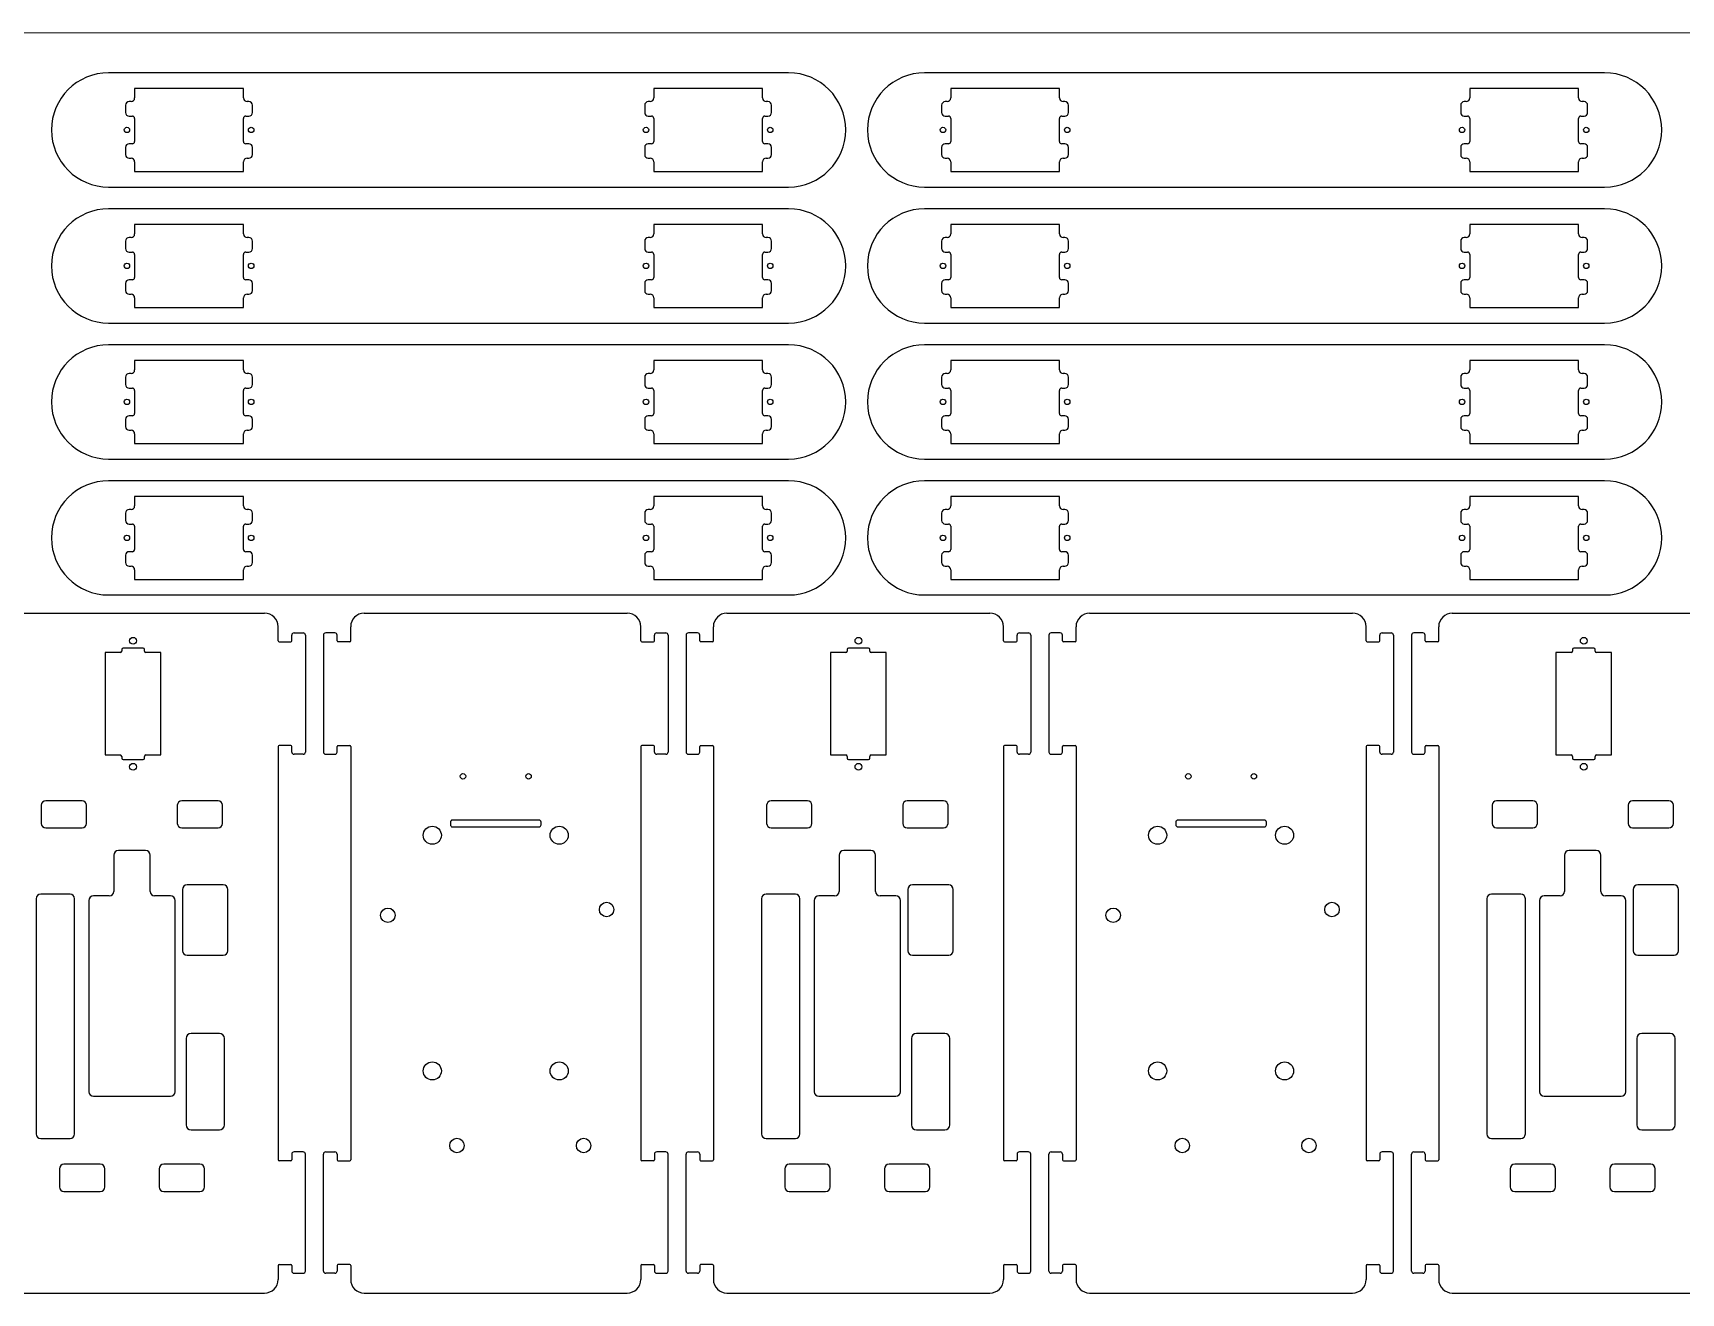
# Model space of a CAD drawing. Header units: inches. Extents: x 24 to 904, y -485 to 16.
# Drawn here: x 213.1 to 576.6, y -261.6 to 16.4 of the extents above; entities that cross this region are included whole.
import ezdxf

# ---------------------------------------------------------------- set-up
doc = ezdxf.new("R2010")
doc.units = ezdxf.units.IN
doc.header["$MEASUREMENT"] = 0
doc.layers.get('0').update_dxf_attribs({"lineweight": 18})

msp = doc.modelspace()

# ---------------------------------------------------------------- linework, layer by layer
msp.add_line((904.39, 16.45), (24.39, 16.45))
at = {"color": 7, "linetype": 'Continuous', "lineweight": 25}
for p, q in [((379.79, 7.65), (229.79, 7.65)), ((559.79, 7.65), (409.79, 7.65)), ((259.54, 4.2), (235.54, 4.2)), ((235.54, 4.2), (235.54, 2.1)), ((259.54, 2.1), (259.54, 4.2)), ((374.04, 4.2), (350.04, 4.2)), ((350.04, 4.2), (350.04, 2.1)), ((374.04, 2.1), (374.04, 4.2)), ((439.54, 4.2), (415.54, 4.2)), ((415.54, 4.2), (415.54, 2.1)), ((439.54, 2.1), (439.54, 4.2)), ((554.04, 4.2), (530.04, 4.2)), ((530.04, 4.2), (530.04, 2.1)), ((554.04, 2.1), (554.04, 4.2)), ((233.54, 0.5), (233.54, -1.1)), ((234.74, 1.3), (234.34, 1.3)), ((260.74, 1.3), (260.34, 1.3)), ((261.54, -1.1), (261.54, 0.5)), ((348.04, 0.5), (348.04, -1.1)), ((349.24, 1.3), (348.84, 1.3)), ((375.24, 1.3), (374.84, 1.3)), ((376.04, -1.1), (376.04, 0.5)), ((413.54, 0.5), (413.54, -1.1)), ((414.74, 1.3), (414.34, 1.3)), ((440.74, 1.3), (440.34, 1.3)), ((441.54, -1.1), (441.54, 0.5)), ((528.04, 0.5), (528.04, -1.1)), ((529.24, 1.3), (528.84, 1.3)), ((555.24, 1.3), (554.84, 1.3)), ((556.04, -1.1), (556.04, 0.5)), ((234.34, -1.9), (235.04, -1.9)), ((235.54, -2.4), (235.54, -7.5)), ((259.54, -7.5), (259.54, -2.4)), ((260.04, -1.9), (260.74, -1.9)), ((348.84, -1.9), (349.54, -1.9)), ((350.04, -2.4), (350.04, -7.5)), ((374.04, -7.5), (374.04, -2.4)), ((374.54, -1.9), (375.24, -1.9)), ((414.34, -1.9), (415.04, -1.9)), ((415.54, -2.4), (415.54, -7.5)), ((439.54, -7.5), (439.54, -2.4)), ((440.04, -1.9), (440.74, -1.9)), ((528.84, -1.9), (529.54, -1.9)), ((530.04, -2.4), (530.04, -7.5)), ((554.04, -7.5), (554.04, -2.4)), ((554.54, -1.9), (555.24, -1.9)), ((233.54, -8.8), (233.54, -10.4)), ((235.04, -8), (234.34, -8)), ((260.74, -8), (260.04, -8)), ((261.54, -10.4), (261.54, -8.8)), ((348.04, -8.8), (348.04, -10.4)), ((349.54, -8), (348.84, -8)), ((375.24, -8), (374.54, -8)), ((376.04, -10.4), (376.04, -8.8)), ((413.54, -8.8), (413.54, -10.4)), ((415.04, -8), (414.34, -8)), ((440.74, -8), (440.04, -8)), ((441.54, -10.4), (441.54, -8.8)), ((528.04, -8.8), (528.04, -10.4)), ((529.54, -8), (528.84, -8)), ((555.24, -8), (554.54, -8)), ((556.04, -10.4), (556.04, -8.8)), ((234.34, -11.2), (234.74, -11.2)), ((235.54, -12), (235.54, -14.1)), ((235.54, -14.1), (259.54, -14.1)), ((259.54, -14.1), (259.54, -12)), ((260.34, -11.2), (260.74, -11.2)), ((348.84, -11.2), (349.24, -11.2)), ((350.04, -12), (350.04, -14.1)), ((350.04, -14.1), (374.04, -14.1)), ((374.04, -14.1), (374.04, -12)), ((374.84, -11.2), (375.24, -11.2)), ((414.34, -11.2), (414.74, -11.2)), ((415.54, -12), (415.54, -14.1)), ((415.54, -14.1), (439.54, -14.1)), ((439.54, -14.1), (439.54, -12)), ((440.34, -11.2), (440.74, -11.2)), ((528.84, -11.2), (529.24, -11.2)), ((530.04, -12), (530.04, -14.1)), ((530.04, -14.1), (554.04, -14.1)), ((554.04, -14.1), (554.04, -12)), ((554.84, -11.2), (555.24, -11.2)), ((229.79, -17.55), (379.79, -17.55)), ((409.79, -17.55), (559.79, -17.55)), ((379.79, -22.35), (229.79, -22.35)), ((559.79, -22.35), (409.79, -22.35)), ((234.74, -28.7), (234.34, -28.7)), ((259.54, -25.8), (235.54, -25.8)), ((235.54, -25.8), (235.54, -27.9)), ((259.54, -27.9), (259.54, -25.8)), ((260.74, -28.7), (260.34, -28.7)), ((349.24, -28.7), (348.84, -28.7)), ((374.04, -25.8), (350.04, -25.8)), ((350.04, -25.8), (350.04, -27.9)), ((374.04, -27.9), (374.04, -25.8)), ((375.24, -28.7), (374.84, -28.7)), ((414.74, -28.7), (414.34, -28.7)), ((439.54, -25.8), (415.54, -25.8)), ((415.54, -25.8), (415.54, -27.9)), ((439.54, -27.9), (439.54, -25.8)), ((440.74, -28.7), (440.34, -28.7)), ((529.24, -28.7), (528.84, -28.7)), ((554.04, -25.8), (530.04, -25.8)), ((530.04, -25.8), (530.04, -27.9)), ((554.04, -27.9), (554.04, -25.8)), ((555.24, -28.7), (554.84, -28.7)), ((233.54, -29.5), (233.54, -31.1)), ((234.34, -31.9), (235.04, -31.9)), ((235.54, -32.4), (235.54, -37.5)), ((259.54, -37.5), (259.54, -32.4)), ((260.04, -31.9), (260.74, -31.9)), ((261.54, -31.1), (261.54, -29.5)), ((348.04, -29.5), (348.04, -31.1)), ((348.84, -31.9), (349.54, -31.9)), ((350.04, -32.4), (350.04, -37.5)), ((374.04, -37.5), (374.04, -32.4)), ((374.54, -31.9), (375.24, -31.9)), ((376.04, -31.1), (376.04, -29.5)), ((413.54, -29.5), (413.54, -31.1)), ((414.34, -31.9), (415.04, -31.9)), ((415.54, -32.4), (415.54, -37.5)), ((439.54, -37.5), (439.54, -32.4)), ((440.04, -31.9), (440.74, -31.9)), ((441.54, -31.1), (441.54, -29.5)), ((528.04, -29.5), (528.04, -31.1)), ((528.84, -31.9), (529.54, -31.9)), ((530.04, -32.4), (530.04, -37.5)), ((554.04, -37.5), (554.04, -32.4)), ((554.54, -31.9), (555.24, -31.9)), ((556.04, -31.1), (556.04, -29.5)), ((233.54, -38.8), (233.54, -40.4)), ((235.04, -38), (234.34, -38)), ((260.74, -38), (260.04, -38)), ((261.54, -40.4), (261.54, -38.8)), ((348.04, -38.8), (348.04, -40.4)), ((349.54, -38), (348.84, -38)), ((375.24, -38), (374.54, -38)), ((376.04, -40.4), (376.04, -38.8)), ((413.54, -38.8), (413.54, -40.4)), ((415.04, -38), (414.34, -38)), ((440.74, -38), (440.04, -38)), ((441.54, -40.4), (441.54, -38.8)), ((528.04, -38.8), (528.04, -40.4)), ((529.54, -38), (528.84, -38)), ((555.24, -38), (554.54, -38)), ((556.04, -40.4), (556.04, -38.8)), ((234.34, -41.2), (234.74, -41.2)), ((235.54, -42), (235.54, -44.1)), ((259.54, -44.1), (259.54, -42)), ((260.34, -41.2), (260.74, -41.2)), ((348.84, -41.2), (349.24, -41.2)), ((350.04, -42), (350.04, -44.1)), ((374.04, -44.1), (374.04, -42)), ((374.84, -41.2), (375.24, -41.2)), ((414.34, -41.2), (414.74, -41.2)), ((415.54, -42), (415.54, -44.1)), ((439.54, -44.1), (439.54, -42)), ((440.34, -41.2), (440.74, -41.2)), ((528.84, -41.2), (529.24, -41.2)), ((530.04, -42), (530.04, -44.1)), ((554.04, -44.1), (554.04, -42)), ((554.84, -41.2), (555.24, -41.2)), ((235.54, -44.1), (259.54, -44.1)), ((350.04, -44.1), (374.04, -44.1)), ((415.54, -44.1), (439.54, -44.1)), ((530.04, -44.1), (554.04, -44.1)), ((229.79, -47.55), (379.79, -47.55)), ((409.79, -47.55), (559.79, -47.55)), ((379.79, -52.35), (229.79, -52.35)), ((559.79, -52.35), (409.79, -52.35)), ((259.54, -55.8), (235.54, -55.8)), ((235.54, -55.8), (235.54, -57.9)), ((259.54, -57.9), (259.54, -55.8)), ((374.04, -55.8), (350.04, -55.8)), ((350.04, -55.8), (350.04, -57.9)), ((374.04, -57.9), (374.04, -55.8)), ((439.54, -55.8), (415.54, -55.8)), ((415.54, -55.8), (415.54, -57.9)), ((439.54, -57.9), (439.54, -55.8)), ((554.04, -55.8), (530.04, -55.8)), ((530.04, -55.8), (530.04, -57.9)), ((554.04, -57.9), (554.04, -55.8)), ((233.54, -59.5), (233.54, -61.1)), ((234.74, -58.7), (234.34, -58.7)), ((260.74, -58.7), (260.34, -58.7)), ((261.54, -61.1), (261.54, -59.5)), ((348.04, -59.5), (348.04, -61.1)), ((349.24, -58.7), (348.84, -58.7)), ((375.24, -58.7), (374.84, -58.7)), ((376.04, -61.1), (376.04, -59.5)), ((413.54, -59.5), (413.54, -61.1)), ((414.74, -58.7), (414.34, -58.7)), ((440.74, -58.7), (440.34, -58.7)), ((441.54, -61.1), (441.54, -59.5)), ((528.04, -59.5), (528.04, -61.1)), ((529.24, -58.7), (528.84, -58.7)), ((555.24, -58.7), (554.84, -58.7)), ((556.04, -61.1), (556.04, -59.5)), ((234.34, -61.9), (235.04, -61.9)), ((235.54, -62.4), (235.54, -67.5)), ((259.54, -67.5), (259.54, -62.4)), ((260.04, -61.9), (260.74, -61.9)), ((348.84, -61.9), (349.54, -61.9)), ((350.04, -62.4), (350.04, -67.5)), ((374.04, -67.5), (374.04, -62.4)), ((374.54, -61.9), (375.24, -61.9)), ((414.34, -61.9), (415.04, -61.9)), ((415.54, -62.4), (415.54, -67.5)), ((439.54, -67.5), (439.54, -62.4)), ((440.04, -61.9), (440.74, -61.9)), ((528.84, -61.9), (529.54, -61.9)), ((530.04, -62.4), (530.04, -67.5)), ((554.04, -67.5), (554.04, -62.4)), ((554.54, -61.9), (555.24, -61.9)), ((233.54, -68.8), (233.54, -70.4)), ((235.04, -68), (234.34, -68)), ((260.74, -68), (260.04, -68)), ((261.54, -70.4), (261.54, -68.8)), ((348.04, -68.8), (348.04, -70.4)), ((349.54, -68), (348.84, -68)), ((375.24, -68), (374.54, -68)), ((376.04, -70.4), (376.04, -68.8)), ((413.54, -68.8), (413.54, -70.4)), ((415.04, -68), (414.34, -68)), ((440.74, -68), (440.04, -68)), ((441.54, -70.4), (441.54, -68.8)), ((528.04, -68.8), (528.04, -70.4)), ((529.54, -68), (528.84, -68)), ((555.24, -68), (554.54, -68)), ((556.04, -70.4), (556.04, -68.8)), ((234.34, -71.2), (234.74, -71.2)), ((235.54, -72), (235.54, -74.1)), ((259.54, -74.1), (259.54, -72)), ((260.34, -71.2), (260.74, -71.2)), ((348.84, -71.2), (349.24, -71.2)), ((350.04, -72), (350.04, -74.1)), ((374.04, -74.1), (374.04, -72)), ((374.84, -71.2), (375.24, -71.2)), ((414.34, -71.2), (414.74, -71.2)), ((415.54, -72), (415.54, -74.1)), ((439.54, -74.1), (439.54, -72)), ((440.34, -71.2), (440.74, -71.2)), ((528.84, -71.2), (529.24, -71.2)), ((530.04, -72), (530.04, -74.1)), ((554.04, -74.1), (554.04, -72)), ((554.84, -71.2), (555.24, -71.2)), ((235.54, -74.1), (259.54, -74.1)), ((350.04, -74.1), (374.04, -74.1)), ((415.54, -74.1), (439.54, -74.1)), ((530.04, -74.1), (554.04, -74.1)), ((229.79, -77.55), (379.79, -77.55)), ((409.79, -77.55), (559.79, -77.55)), ((379.79, -82.35), (229.79, -82.35)), ((559.79, -82.35), (409.79, -82.35)), ((259.54, -85.8), (235.54, -85.8)), ((235.54, -85.8), (235.54, -87.9)), ((259.54, -87.9), (259.54, -85.8)), ((374.04, -85.8), (350.04, -85.8)), ((350.04, -85.8), (350.04, -87.9)), ((374.04, -87.9), (374.04, -85.8)), ((439.54, -85.8), (415.54, -85.8)), ((415.54, -85.8), (415.54, -87.9)), ((439.54, -87.9), (439.54, -85.8)), ((554.04, -85.8), (530.04, -85.8)), ((530.04, -85.8), (530.04, -87.9)), ((554.04, -87.9), (554.04, -85.8)), ((233.54, -89.5), (233.54, -91.1)), ((234.74, -88.7), (234.34, -88.7)), ((260.74, -88.7), (260.34, -88.7)), ((261.54, -91.1), (261.54, -89.5)), ((348.04, -89.5), (348.04, -91.1)), ((349.24, -88.7), (348.84, -88.7)), ((375.24, -88.7), (374.84, -88.7)), ((376.04, -91.1), (376.04, -89.5)), ((413.54, -89.5), (413.54, -91.1)), ((414.74, -88.7), (414.34, -88.7)), ((440.74, -88.7), (440.34, -88.7)), ((441.54, -91.1), (441.54, -89.5)), ((528.04, -89.5), (528.04, -91.1)), ((529.24, -88.7), (528.84, -88.7)), ((555.24, -88.7), (554.84, -88.7)), ((556.04, -91.1), (556.04, -89.5)), ((234.34, -91.9), (235.04, -91.9)), ((235.54, -92.4), (235.54, -97.5)), ((259.54, -97.5), (259.54, -92.4)), ((260.04, -91.9), (260.74, -91.9)), ((348.84, -91.9), (349.54, -91.9)), ((350.04, -92.4), (350.04, -97.5)), ((374.04, -97.5), (374.04, -92.4)), ((374.54, -91.9), (375.24, -91.9)), ((414.34, -91.9), (415.04, -91.9)), ((415.54, -92.4), (415.54, -97.5)), ((439.54, -97.5), (439.54, -92.4)), ((440.04, -91.9), (440.74, -91.9)), ((528.84, -91.9), (529.54, -91.9)), ((530.04, -92.4), (530.04, -97.5)), ((554.04, -97.5), (554.04, -92.4)), ((554.54, -91.9), (555.24, -91.9)), ((235.04, -98), (234.34, -98)), ((260.74, -98), (260.04, -98)), ((349.54, -98), (348.84, -98)), ((375.24, -98), (374.54, -98)), ((415.04, -98), (414.34, -98)), ((440.74, -98), (440.04, -98)), ((529.54, -98), (528.84, -98)), ((555.24, -98), (554.54, -98)), ((233.54, -98.8), (233.54, -100.4)), ((234.34, -101.2), (234.74, -101.2)), ((260.34, -101.2), (260.74, -101.2)), ((261.54, -100.4), (261.54, -98.8)), ((348.04, -98.8), (348.04, -100.4)), ((348.84, -101.2), (349.24, -101.2)), ((374.84, -101.2), (375.24, -101.2)), ((376.04, -100.4), (376.04, -98.8)), ((413.54, -98.8), (413.54, -100.4)), ((414.34, -101.2), (414.74, -101.2)), ((440.34, -101.2), (440.74, -101.2)), ((441.54, -100.4), (441.54, -98.8)), ((528.04, -98.8), (528.04, -100.4)), ((528.84, -101.2), (529.24, -101.2)), ((554.84, -101.2), (555.24, -101.2)), ((556.04, -100.4), (556.04, -98.8)), ((235.54, -102), (235.54, -104.1)), ((235.54, -104.1), (259.54, -104.1)), ((259.54, -104.1), (259.54, -102)), ((350.04, -102), (350.04, -104.1)), ((350.04, -104.1), (374.04, -104.1)), ((374.04, -104.1), (374.04, -102)), ((415.54, -102), (415.54, -104.1)), ((415.54, -104.1), (439.54, -104.1)), ((439.54, -104.1), (439.54, -102)), ((530.04, -102), (530.04, -104.1)), ((530.04, -104.1), (554.04, -104.1)), ((554.04, -104.1), (554.04, -102)), ((229.79, -107.55), (379.79, -107.55)), ((409.79, -107.55), (559.79, -107.55)), ((206.19, -111.55), (264.19, -111.55)), ((286.19, -111.55), (344.19, -111.55)), ((366.19, -111.55), (424.19, -111.55)), ((446.19, -111.55), (504.19, -111.55)), ((526.19, -111.55), (584.19, -111.55)), ((267.19, -117.65), (267.19, -114.55)), ((270.69, -115.9), (272.69, -115.9)), ((279.69, -115.9), (277.69, -115.9)), ((283.19, -117.65), (283.19, -114.55)), ((347.19, -117.65), (347.19, -114.55)), ((350.69, -115.9), (352.69, -115.9)), ((359.69, -115.9), (357.69, -115.9)), ((363.19, -117.65), (363.19, -114.55)), ((427.19, -117.65), (427.19, -114.55)), ((430.69, -115.9), (432.69, -115.9)), ((439.69, -115.9), (437.69, -115.9)), ((443.19, -117.65), (443.19, -114.55)), ((507.19, -117.65), (507.19, -114.55)), ((510.69, -115.9), (512.69, -115.9)), ((519.69, -115.9), (517.69, -115.9)), ((523.19, -117.65), (523.19, -114.55)), ((232.69, -119.55), (232.69, -119.95)), ((237.39, -119.25), (232.99, -119.25)), ((237.69, -119.95), (237.69, -119.55)), ((267.39, -117.85), (269.99, -117.85)), ((270.19, -117.65), (270.19, -116.4)), ((273.19, -116.4), (273.19, -142.2)), ((277.19, -116.4), (277.19, -142.2)), ((280.19, -117.65), (280.19, -116.4)), ((282.99, -117.85), (280.39, -117.85)), ((347.39, -117.85), (349.99, -117.85)), ((350.19, -117.65), (350.19, -116.4)), ((353.19, -116.4), (353.19, -142.2)), ((357.19, -116.4), (357.19, -142.2)), ((360.19, -117.65), (360.19, -116.4)), ((362.99, -117.85), (360.39, -117.85)), ((392.69, -119.55), (392.69, -119.95)), ((397.39, -119.25), (392.99, -119.25)), ((397.69, -119.95), (397.69, -119.55)), ((427.39, -117.85), (429.99, -117.85)), ((430.19, -117.65), (430.19, -116.4)), ((433.19, -116.4), (433.19, -142.2)), ((437.19, -116.4), (437.19, -142.2)), ((440.19, -117.65), (440.19, -116.4)), ((442.99, -117.85), (440.39, -117.85)), ((507.39, -117.85), (509.99, -117.85)), ((510.19, -117.65), (510.19, -116.4)), ((513.19, -116.4), (513.19, -142.2)), ((517.19, -116.4), (517.19, -142.2)), ((520.19, -117.65), (520.19, -116.4)), ((522.99, -117.85), (520.39, -117.85)), ((552.69, -119.55), (552.69, -119.95)), ((557.39, -119.25), (552.99, -119.25)), ((557.69, -119.95), (557.69, -119.55)), ((229.04, -120.25), (229.04, -142.85)), ((232.39, -120.25), (229.04, -120.25)), ((241.34, -120.25), (237.99, -120.25)), ((241.34, -142.85), (241.34, -120.25)), ((389.04, -120.25), (389.04, -142.85)), ((392.39, -120.25), (389.04, -120.25)), ((401.34, -120.25), (397.99, -120.25)), ((401.34, -142.85), (401.34, -120.25)), ((549.04, -120.25), (549.04, -142.85)), ((552.39, -120.25), (549.04, -120.25)), ((561.34, -120.25), (557.99, -120.25)), ((561.34, -142.85), (561.34, -120.25)), ((267.19, -140.95), (267.19, -232.15)), ((269.99, -140.75), (267.39, -140.75)), ((270.19, -142.2), (270.19, -140.95)), ((280.19, -142.2), (280.19, -140.95)), ((280.39, -140.75), (282.99, -140.75)), ((283.19, -140.95), (283.19, -232.15)), ((347.19, -140.95), (347.19, -232.15)), ((349.99, -140.75), (347.39, -140.75)), ((350.19, -142.2), (350.19, -140.95)), ((360.19, -142.2), (360.19, -140.95)), ((360.39, -140.75), (362.99, -140.75)), ((363.19, -140.95), (363.19, -232.15)), ((427.19, -140.95), (427.19, -232.15)), ((429.99, -140.75), (427.39, -140.75)), ((430.19, -142.2), (430.19, -140.95)), ((440.19, -142.2), (440.19, -140.95)), ((440.39, -140.75), (442.99, -140.75)), ((443.19, -140.95), (443.19, -232.15)), ((507.19, -140.95), (507.19, -232.15)), ((509.99, -140.75), (507.39, -140.75)), ((510.19, -142.2), (510.19, -140.95)), ((520.19, -142.2), (520.19, -140.95)), ((520.39, -140.75), (522.99, -140.75)), ((523.19, -140.95), (523.19, -232.15)), ((229.04, -142.85), (232.39, -142.85)), ((232.69, -143.15), (232.69, -143.55)), ((232.99, -143.85), (237.39, -143.85)), ((237.69, -143.55), (237.69, -143.15)), ((237.99, -142.85), (241.34, -142.85)), ((272.69, -142.7), (270.69, -142.7)), ((277.69, -142.7), (279.69, -142.7)), ((352.69, -142.7), (350.69, -142.7)), ((357.69, -142.7), (359.69, -142.7)), ((389.04, -142.85), (392.39, -142.85)), ((392.69, -143.15), (392.69, -143.55)), ((392.99, -143.85), (397.39, -143.85)), ((397.69, -143.55), (397.69, -143.15)), ((397.99, -142.85), (401.34, -142.85)), ((432.69, -142.7), (430.69, -142.7)), ((437.69, -142.7), (439.69, -142.7)), ((512.69, -142.7), (510.69, -142.7)), ((517.69, -142.7), (519.69, -142.7)), ((549.04, -142.85), (552.39, -142.85)), ((552.69, -143.15), (552.69, -143.55)), ((552.99, -143.85), (557.39, -143.85)), ((557.69, -143.55), (557.69, -143.15)), ((557.99, -142.85), (561.34, -142.85)), ((214.95, -153.95), (214.95, -157.95)), ((223.95, -152.95), (215.95, -152.95)), ((224.95, -157.95), (224.95, -153.95)), ((244.95, -153.95), (244.95, -157.95)), ((253.95, -152.95), (245.95, -152.95)), ((254.95, -157.95), (254.95, -153.95)), ((374.95, -153.95), (374.95, -157.95)), ((383.95, -152.95), (375.95, -152.95)), ((384.95, -157.95), (384.95, -153.95)), ((404.95, -153.95), (404.95, -157.95)), ((413.95, -152.95), (405.95, -152.95)), ((414.95, -157.95), (414.95, -153.95)), ((534.95, -153.95), (534.95, -157.95)), ((543.95, -152.95), (535.95, -152.95)), ((544.95, -157.95), (544.95, -153.95)), ((564.95, -153.95), (564.95, -157.95)), ((573.95, -152.95), (565.95, -152.95)), ((574.95, -157.95), (574.95, -153.95)), ((215.95, -158.95), (223.95, -158.95)), ((245.95, -158.95), (253.95, -158.95)), ((305.19, -157.66), (305.19, -158.26)), ((324.74, -157.21), (305.64, -157.21)), ((305.64, -158.71), (324.74, -158.71)), ((325.19, -158.26), (325.19, -157.66)), ((375.95, -158.95), (383.95, -158.95)), ((405.95, -158.95), (413.95, -158.95)), ((465.19, -157.66), (465.19, -158.26)), ((484.74, -157.21), (465.64, -157.21)), ((465.64, -158.71), (484.74, -158.71)), ((485.19, -158.26), (485.19, -157.66)), ((535.95, -158.95), (543.95, -158.95)), ((565.95, -158.95), (573.95, -158.95)), ((230.95, -164.95), (230.95, -172.95)), ((237.95, -163.95), (231.95, -163.95)), ((238.95, -172.95), (238.95, -164.95)), ((390.95, -164.95), (390.95, -172.95)), ((397.95, -163.95), (391.95, -163.95)), ((398.95, -172.95), (398.95, -164.95)), ((550.95, -164.95), (550.95, -172.95)), ((557.95, -163.95), (551.95, -163.95)), ((558.95, -172.95), (558.95, -164.95)), ((221.3, -173.56), (214.83, -173.56)), ((229.95, -173.95), (226.45, -173.95)), ((243.45, -173.95), (239.95, -173.95)), ((246.1, -172.52), (246.1, -186.02)), ((255.1, -171.52), (247.1, -171.52)), ((256.1, -186.02), (256.1, -172.52)), ((381.3, -173.56), (374.83, -173.56)), ((389.95, -173.95), (386.45, -173.95)), ((403.45, -173.95), (399.95, -173.95)), ((406.1, -172.52), (406.1, -186.02)), ((415.1, -171.52), (407.1, -171.52)), ((416.1, -186.02), (416.1, -172.52)), ((541.3, -173.56), (534.83, -173.56)), ((549.95, -173.95), (546.45, -173.95)), ((563.45, -173.95), (559.95, -173.95)), ((566.1, -172.52), (566.1, -186.02)), ((575.1, -171.52), (567.1, -171.52)), ((576.1, -186.02), (576.1, -172.52)), ((213.83, -174.56), (213.83, -226.45)), ((222.3, -226.45), (222.3, -174.56)), ((225.45, -174.95), (225.45, -217.15)), ((244.45, -217.15), (244.45, -174.95)), ((373.83, -174.56), (373.83, -226.45)), ((382.3, -226.45), (382.3, -174.56)), ((385.45, -174.95), (385.45, -217.15)), ((404.45, -217.15), (404.45, -174.95)), ((533.83, -174.56), (533.83, -226.45)), ((542.3, -226.45), (542.3, -174.56)), ((545.45, -174.95), (545.45, -217.15)), ((564.45, -217.15), (564.45, -174.95)), ((247.1, -187.02), (255.1, -187.02)), ((407.1, -187.02), (415.1, -187.02)), ((567.1, -187.02), (575.1, -187.02)), ((246.87, -205.39), (246.87, -224.46)), ((254.22, -204.26), (247.99, -204.26)), ((255.34, -224.46), (255.34, -205.39)), ((406.87, -205.39), (406.87, -224.46)), ((414.22, -204.26), (407.99, -204.26)), ((415.34, -224.46), (415.34, -205.39)), ((566.87, -205.39), (566.87, -224.46)), ((574.22, -204.26), (567.99, -204.26)), ((575.34, -224.46), (575.34, -205.39)), ((226.45, -218.15), (243.45, -218.15)), ((386.45, -218.15), (403.45, -218.15)), ((546.45, -218.15), (563.45, -218.15)), ((214.83, -227.45), (221.3, -227.45)), ((247.99, -225.58), (254.22, -225.58)), ((374.83, -227.45), (381.3, -227.45)), ((407.99, -225.58), (414.22, -225.58)), ((534.83, -227.45), (541.3, -227.45)), ((567.99, -225.58), (574.22, -225.58)), ((269.99, -232.35), (267.39, -232.35)), ((270.19, -230.9), (270.19, -232.15)), ((272.69, -230.4), (270.69, -230.4)), ((273.19, -256.7), (273.19, -230.9)), ((277.19, -256.7), (277.19, -230.9)), ((277.69, -230.4), (279.69, -230.4)), ((280.19, -230.9), (280.19, -232.15)), ((280.39, -232.35), (282.99, -232.35)), ((349.99, -232.35), (347.39, -232.35)), ((350.19, -230.9), (350.19, -232.15)), ((352.69, -230.4), (350.69, -230.4)), ((353.19, -256.7), (353.19, -230.9)), ((357.19, -256.7), (357.19, -230.9)), ((357.69, -230.4), (359.69, -230.4)), ((360.19, -230.9), (360.19, -232.15)), ((360.39, -232.35), (362.99, -232.35)), ((429.99, -232.35), (427.39, -232.35)), ((430.19, -230.9), (430.19, -232.15)), ((432.69, -230.4), (430.69, -230.4)), ((433.19, -256.7), (433.19, -230.9)), ((437.19, -256.7), (437.19, -230.9)), ((437.69, -230.4), (439.69, -230.4)), ((440.19, -230.9), (440.19, -232.15)), ((440.39, -232.35), (442.99, -232.35)), ((509.99, -232.35), (507.39, -232.35)), ((510.19, -230.9), (510.19, -232.15)), ((512.69, -230.4), (510.69, -230.4)), ((513.19, -256.7), (513.19, -230.9)), ((517.19, -256.7), (517.19, -230.9)), ((517.69, -230.4), (519.69, -230.4)), ((520.19, -230.9), (520.19, -232.15)), ((520.39, -232.35), (522.99, -232.35)), ((218.95, -234.15), (218.95, -238.15)), ((227.95, -233.15), (219.95, -233.15)), ((228.95, -238.15), (228.95, -234.15)), ((240.95, -234.15), (240.95, -238.15)), ((249.95, -233.15), (241.95, -233.15)), ((250.95, -238.15), (250.95, -234.15)), ((378.95, -234.15), (378.95, -238.15)), ((387.95, -233.15), (379.95, -233.15)), ((388.95, -238.15), (388.95, -234.15)), ((400.95, -234.15), (400.95, -238.15)), ((409.95, -233.15), (401.95, -233.15)), ((410.95, -238.15), (410.95, -234.15)), ((538.95, -234.15), (538.95, -238.15)), ((547.95, -233.15), (539.95, -233.15)), ((548.95, -238.15), (548.95, -234.15)), ((560.95, -234.15), (560.95, -238.15)), ((569.95, -233.15), (561.95, -233.15)), ((570.95, -238.15), (570.95, -234.15)), ((219.95, -239.15), (227.95, -239.15)), ((241.95, -239.15), (249.95, -239.15)), ((379.95, -239.15), (387.95, -239.15)), ((401.95, -239.15), (409.95, -239.15)), ((539.95, -239.15), (547.95, -239.15)), ((561.95, -239.15), (569.95, -239.15)), ((267.19, -255.45), (267.19, -258.55)), ((267.39, -255.25), (269.99, -255.25)), ((270.19, -255.45), (270.19, -256.7)), ((270.69, -257.2), (272.69, -257.2)), ((279.69, -257.2), (277.69, -257.2)), ((280.19, -255.45), (280.19, -256.7)), ((282.99, -255.25), (280.39, -255.25)), ((283.19, -255.45), (283.19, -258.55)), ((347.19, -255.45), (347.19, -258.55)), ((347.39, -255.25), (349.99, -255.25)), ((350.19, -255.45), (350.19, -256.7)), ((350.69, -257.2), (352.69, -257.2)), ((359.69, -257.2), (357.69, -257.2)), ((360.19, -255.45), (360.19, -256.7)), ((362.99, -255.25), (360.39, -255.25)), ((363.19, -255.45), (363.19, -258.55)), ((427.19, -255.45), (427.19, -258.55)), ((427.39, -255.25), (429.99, -255.25)), ((430.19, -255.45), (430.19, -256.7)), ((430.69, -257.2), (432.69, -257.2)), ((439.69, -257.2), (437.69, -257.2)), ((440.19, -255.45), (440.19, -256.7)), ((442.99, -255.25), (440.39, -255.25)), ((443.19, -255.45), (443.19, -258.55)), ((507.19, -255.45), (507.19, -258.55)), ((507.39, -255.25), (509.99, -255.25)), ((510.19, -255.45), (510.19, -256.7)), ((510.69, -257.2), (512.69, -257.2)), ((519.69, -257.2), (517.69, -257.2)), ((520.19, -255.45), (520.19, -256.7)), ((522.99, -255.25), (520.39, -255.25)), ((523.19, -255.45), (523.19, -258.55)), ((206.19, -261.55), (264.19, -261.55)), ((286.19, -261.55), (344.19, -261.55)), ((366.19, -261.55), (424.19, -261.55)), ((446.19, -261.55), (504.19, -261.55)), ((526.19, -261.55), (584.19, -261.55))]:
    msp.add_line(p, q, dxfattribs=at)
for centre, radius in [((233.84, -4.95), 0.6), ((261.24, -4.95), 0.6), ((348.34, -4.95), 0.6), ((375.74, -4.95), 0.6), ((413.84, -4.95), 0.6), ((441.24, -4.95), 0.6), ((528.34, -4.95), 0.6), ((555.74, -4.95), 0.6), ((233.84, -34.95), 0.6), ((261.24, -34.95), 0.6), ((348.34, -34.95), 0.6), ((375.74, -34.95), 0.6), ((413.84, -34.95), 0.6), ((441.24, -34.95), 0.6), ((528.34, -34.95), 0.6), ((555.74, -34.95), 0.6), ((233.84, -64.95), 0.6), ((261.24, -64.95), 0.6), ((348.34, -64.95), 0.6), ((375.74, -64.95), 0.6), ((413.84, -64.95), 0.6), ((441.24, -64.95), 0.6), ((528.34, -64.95), 0.6), ((555.74, -64.95), 0.6), ((233.84, -94.95), 0.6), ((261.24, -94.95), 0.6), ((348.34, -94.95), 0.6), ((375.74, -94.95), 0.6), ((413.84, -94.95), 0.6), ((441.24, -94.95), 0.6), ((528.34, -94.95), 0.6), ((555.74, -94.95), 0.6), ((235.19, -117.65), 0.75), ((395.19, -117.65), 0.75), ((555.19, -117.65), 0.75), ((235.19, -145.45), 0.75), ((395.19, -145.45), 0.75), ((555.19, -145.45), 0.75), ((307.96, -147.55), 0.6), ((322.42, -147.55), 0.6), ((467.96, -147.55), 0.6), ((482.42, -147.55), 0.6), ((301.19, -160.55), 2), ((329.19, -160.55), 2), ((461.19, -160.55), 2), ((489.19, -160.55), 2), ((291.39, -178.21), 1.6), ((339.65, -176.94), 1.6), ((451.39, -178.21), 1.6), ((499.65, -176.94), 1.6), ((301.19, -212.55), 2), ((329.19, -212.55), 2), ((461.19, -212.55), 2), ((489.19, -212.55), 2), ((306.63, -229.01), 1.6), ((334.57, -229.01), 1.6), ((466.63, -229.01), 1.6), ((494.57, -229.01), 1.6)]:
    msp.add_circle(centre, radius, dxfattribs=at)
for centre, radius, start, end in [((229.79, -4.95), 12.6, 90, 270), ((379.79, -4.95), 12.6, 270, 90), ((409.79, -4.95), 12.6, 90, 270), ((559.79, -4.95), 12.6, 270, 90), ((234.34, 0.5), 0.8, 90, 180), ((234.74, 2.1), 0.8, 270, 360), ((260.34, 2.1), 0.8, 180, 270), ((260.74, 0.5), 0.8, 0, 90), ((348.84, 0.5), 0.8, 90, 180), ((349.24, 2.1), 0.8, 270, 360), ((374.84, 2.1), 0.8, 180, 270), ((375.24, 0.5), 0.8, 0, 90), ((414.34, 0.5), 0.8, 90, 180), ((414.74, 2.1), 0.8, 270, 360), ((440.34, 2.1), 0.8, 180, 270), ((440.74, 0.5), 0.8, 0, 90), ((528.84, 0.5), 0.8, 90, 180), ((529.24, 2.1), 0.8, 270, 360), ((554.84, 2.1), 0.8, 180, 270), ((555.24, 0.5), 0.8, 0, 90), ((234.34, -1.1), 0.8, 180, 270), ((235.04, -2.4), 0.5, 0, 90), ((260.04, -2.4), 0.5, 90, 180), ((260.74, -1.1), 0.8, 270, 360), ((348.84, -1.1), 0.8, 180, 270), ((349.54, -2.4), 0.5, 0, 90), ((374.54, -2.4), 0.5, 90, 180), ((375.24, -1.1), 0.8, 270, 360), ((414.34, -1.1), 0.8, 180, 270), ((415.04, -2.4), 0.5, 0, 90), ((440.04, -2.4), 0.5, 90, 180), ((440.74, -1.1), 0.8, 270, 360), ((528.84, -1.1), 0.8, 180, 270), ((529.54, -2.4), 0.5, 0, 90), ((554.54, -2.4), 0.5, 90, 180), ((555.24, -1.1), 0.8, 270, 0), ((234.34, -8.8), 0.8, 90, 180), ((234.34, -10.4), 0.8, 180, 270), ((235.04, -7.5), 0.5, 270, 360), ((260.04, -7.5), 0.5, 180, 270), ((260.74, -8.8), 0.8, 360, 90), ((260.74, -10.4), 0.8, 270, 0), ((348.84, -8.8), 0.8, 90, 180), ((348.84, -10.4), 0.8, 180, 270), ((349.54, -7.5), 0.5, 270, 0), ((374.54, -7.5), 0.5, 180, 270), ((375.24, -8.8), 0.8, 0, 90), ((375.24, -10.4), 0.8, 270, 0), ((414.34, -8.8), 0.8, 90, 180), ((414.34, -10.4), 0.8, 180, 270), ((415.04, -7.5), 0.5, 270, 360), ((440.04, -7.5), 0.5, 180, 270), ((440.74, -8.8), 0.8, 0, 90), ((440.74, -10.4), 0.8, 270, 360), ((528.84, -8.8), 0.8, 90, 180), ((528.84, -10.4), 0.8, 180, 270), ((529.54, -7.5), 0.5, 270, 360), ((554.54, -7.5), 0.5, 180, 270), ((555.24, -8.8), 0.8, 0, 90), ((555.24, -10.4), 0.8, 270, 360), ((234.74, -12), 0.8, 0, 90), ((260.34, -12), 0.8, 90, 180), ((349.24, -12), 0.8, 0, 90), ((374.84, -12), 0.8, 90, 180), ((414.74, -12), 0.8, 0, 90), ((440.34, -12), 0.8, 90, 180), ((529.24, -12), 0.8, 0, 90), ((554.84, -12), 0.8, 90, 180), ((229.79, -34.95), 12.6, 90, 270), ((379.79, -34.95), 12.6, 270, 90), ((409.79, -34.95), 12.6, 90, 270), ((559.79, -34.95), 12.6, 270, 90), ((234.34, -29.5), 0.8, 90, 180), ((234.74, -27.9), 0.8, 270, 360), ((260.34, -27.9), 0.8, 180, 270), ((260.74, -29.5), 0.8, 0, 90), ((348.84, -29.5), 0.8, 90, 180), ((349.24, -27.9), 0.8, 270, 0), ((374.84, -27.9), 0.8, 180, 270), ((375.24, -29.5), 0.8, 0, 90), ((414.34, -29.5), 0.8, 90, 180), ((414.74, -27.9), 0.8, 270, 360), ((440.34, -27.9), 0.8, 180, 270), ((440.74, -29.5), 0.8, 0, 90), ((528.84, -29.5), 0.8, 90, 180), ((529.24, -27.9), 0.8, 270, 0), ((554.84, -27.9), 0.8, 180, 270), ((555.24, -29.5), 0.8, 0, 90), ((234.34, -31.1), 0.8, 180, 270), ((235.04, -32.4), 0.5, 0, 90), ((260.04, -32.4), 0.5, 90, 180), ((260.74, -31.1), 0.8, 270, 360), ((348.84, -31.1), 0.8, 180, 270), ((349.54, -32.4), 0.5, 0, 90), ((374.54, -32.4), 0.5, 90, 180), ((375.24, -31.1), 0.8, 270, 360), ((414.34, -31.1), 0.8, 180, 270), ((415.04, -32.4), 0.5, 0, 90), ((440.04, -32.4), 0.5, 90, 180), ((440.74, -31.1), 0.8, 270, 360), ((528.84, -31.1), 0.8, 180, 270), ((529.54, -32.4), 0.5, 0, 90), ((554.54, -32.4), 0.5, 90, 180), ((555.24, -31.1), 0.8, 270, 0), ((234.34, -38.8), 0.8, 90, 180), ((235.04, -37.5), 0.5, 270, 0), ((260.04, -37.5), 0.5, 180, 270), ((260.74, -38.8), 0.8, 360, 90), ((348.84, -38.8), 0.8, 90, 180), ((349.54, -37.5), 0.5, 270, 0), ((374.54, -37.5), 0.5, 180, 270), ((375.24, -38.8), 0.8, 360, 90), ((414.34, -38.8), 0.8, 90, 180), ((415.04, -37.5), 0.5, 270, 0), ((440.04, -37.5), 0.5, 180, 270), ((440.74, -38.8), 0.8, 360, 90), ((528.84, -38.8), 0.8, 90, 180), ((529.54, -37.5), 0.5, 270, 0), ((554.54, -37.5), 0.5, 180, 270), ((555.24, -38.8), 0.8, 0, 90), ((234.34, -40.4), 0.8, 180, 270), ((234.74, -42), 0.8, 0, 90), ((260.34, -42), 0.8, 90, 180), ((260.74, -40.4), 0.8, 270, 0), ((348.84, -40.4), 0.8, 180, 270), ((349.24, -42), 0.8, 0, 90), ((374.84, -42), 0.8, 90, 180), ((375.24, -40.4), 0.8, 270, 0), ((414.34, -40.4), 0.8, 180, 270), ((414.74, -42), 0.8, 0, 90), ((440.34, -42), 0.8, 90, 180), ((440.74, -40.4), 0.8, 270, 0), ((528.84, -40.4), 0.8, 180, 270), ((529.24, -42), 0.8, 0, 90), ((554.84, -42), 0.8, 90, 180), ((555.24, -40.4), 0.8, 270, 0), ((229.79, -64.95), 12.6, 90, 270), ((379.79, -64.95), 12.6, 270, 90), ((409.79, -64.95), 12.6, 90, 270), ((559.79, -64.95), 12.6, 270, 90), ((234.74, -57.9), 0.8, 270, 360), ((260.34, -57.9), 0.8, 180, 270), ((349.24, -57.9), 0.8, 270, 0), ((374.84, -57.9), 0.8, 180, 270), ((414.74, -57.9), 0.8, 270, 360), ((440.34, -57.9), 0.8, 180, 270), ((529.24, -57.9), 0.8, 270, 0), ((554.84, -57.9), 0.8, 180, 270), ((234.34, -59.5), 0.8, 90, 180), ((234.34, -61.1), 0.8, 180, 270), ((260.74, -59.5), 0.8, 0, 90), ((260.74, -61.1), 0.8, 270, 360), ((348.84, -59.5), 0.8, 90, 180), ((348.84, -61.1), 0.8, 180, 270), ((375.24, -59.5), 0.8, 360, 90), ((375.24, -61.1), 0.8, 270, 0), ((414.34, -59.5), 0.8, 90, 180), ((414.34, -61.1), 0.8, 180, 270), ((440.74, -59.5), 0.8, 360, 90), ((440.74, -61.1), 0.8, 270, 360), ((528.84, -59.5), 0.8, 90, 180), ((528.84, -61.1), 0.8, 180, 270), ((555.24, -59.5), 0.8, 0, 90), ((555.24, -61.1), 0.8, 270, 0), ((235.04, -62.4), 0.5, 360, 90), ((260.04, -62.4), 0.5, 90, 180), ((349.54, -62.4), 0.5, 360, 90), ((374.54, -62.4), 0.5, 90, 180), ((415.04, -62.4), 0.5, 0, 90), ((440.04, -62.4), 0.5, 90, 180), ((529.54, -62.4), 0.5, 0, 90), ((554.54, -62.4), 0.5, 90, 180), ((234.34, -68.8), 0.8, 90, 180), ((235.04, -67.5), 0.5, 270, 0), ((260.04, -67.5), 0.5, 180, 270), ((260.74, -68.8), 0.8, 0, 90), ((348.84, -68.8), 0.8, 90, 180), ((349.54, -67.5), 0.5, 270, 0), ((374.54, -67.5), 0.5, 180, 270), ((375.24, -68.8), 0.8, 0, 90), ((414.34, -68.8), 0.8, 90, 180), ((415.04, -67.5), 0.5, 270, 0), ((440.04, -67.5), 0.5, 180, 270), ((440.74, -68.8), 0.8, 0, 90), ((528.84, -68.8), 0.8, 90, 180), ((529.54, -67.5), 0.5, 270, 0), ((554.54, -67.5), 0.5, 180, 270), ((555.24, -68.8), 0.8, 0, 90), ((234.34, -70.4), 0.8, 180, 270), ((234.74, -72), 0.8, 0, 90), ((260.34, -72), 0.8, 90, 180), ((260.74, -70.4), 0.8, 270, 0), ((348.84, -70.4), 0.8, 180, 270), ((349.24, -72), 0.8, 0, 90), ((374.84, -72), 0.8, 90, 180), ((375.24, -70.4), 0.8, 270, 0), ((414.34, -70.4), 0.8, 180, 270), ((414.74, -72), 0.8, 0, 90), ((440.34, -72), 0.8, 90, 180), ((440.74, -70.4), 0.8, 270, 0), ((528.84, -70.4), 0.8, 180, 270), ((529.24, -72), 0.8, 0, 90), ((554.84, -72), 0.8, 90, 180), ((555.24, -70.4), 0.8, 270, 0), ((229.79, -94.95), 12.6, 90, 270), ((379.79, -94.95), 12.6, 270, 90), ((409.79, -94.95), 12.6, 90, 270), ((559.79, -94.95), 12.6, 270, 90), ((234.34, -89.5), 0.8, 90, 180), ((234.74, -87.9), 0.8, 270, 360), ((260.34, -87.9), 0.8, 180, 270), ((260.74, -89.5), 0.8, 0, 90), ((348.84, -89.5), 0.8, 90, 180), ((349.24, -87.9), 0.8, 270, 0), ((374.84, -87.9), 0.8, 180, 270), ((375.24, -89.5), 0.8, 0, 90), ((414.34, -89.5), 0.8, 90, 180), ((414.74, -87.9), 0.8, 270, 0), ((440.34, -87.9), 0.8, 180, 270), ((440.74, -89.5), 0.8, 0, 90), ((528.84, -89.5), 0.8, 90, 180), ((529.24, -87.9), 0.8, 270, 0), ((554.84, -87.9), 0.8, 180, 270), ((555.24, -89.5), 0.8, 0, 90), ((234.34, -91.1), 0.8, 180, 270), ((235.04, -92.4), 0.5, 0, 90), ((260.04, -92.4), 0.5, 90, 180), ((260.74, -91.1), 0.8, 270, 0), ((348.84, -91.1), 0.8, 180, 270), ((349.54, -92.4), 0.5, 0, 90), ((374.54, -92.4), 0.5, 90, 180), ((375.24, -91.1), 0.8, 270, 360), ((414.34, -91.1), 0.8, 180, 270), ((415.04, -92.4), 0.5, 0, 90), ((440.04, -92.4), 0.5, 90, 180), ((440.74, -91.1), 0.8, 270, 360), ((528.84, -91.1), 0.8, 180, 270), ((529.54, -92.4), 0.5, 0, 90), ((554.54, -92.4), 0.5, 90, 180), ((555.24, -91.1), 0.8, 270, 360), ((234.34, -98.8), 0.8, 90, 180), ((235.04, -97.5), 0.5, 270, 0), ((260.04, -97.5), 0.5, 180, 270), ((260.74, -98.8), 0.8, 0, 90), ((348.84, -98.8), 0.8, 90, 180), ((349.54, -97.5), 0.5, 270, 0), ((374.54, -97.5), 0.5, 180, 270), ((375.24, -98.8), 0.8, 360, 90), ((414.34, -98.8), 0.8, 90, 180), ((415.04, -97.5), 0.5, 270, 0), ((440.04, -97.5), 0.5, 180, 270), ((440.74, -98.8), 0.8, 360, 90), ((528.84, -98.8), 0.8, 90, 180), ((529.54, -97.5), 0.5, 270, 360), ((554.54, -97.5), 0.5, 180, 270), ((555.24, -98.8), 0.8, 0, 90), ((234.34, -100.4), 0.8, 180, 270), ((234.74, -102), 0.8, 0, 90), ((260.34, -102), 0.8, 90, 180), ((260.74, -100.4), 0.8, 270, 0), ((348.84, -100.4), 0.8, 180, 270), ((349.24, -102), 0.8, 0, 90), ((374.84, -102), 0.8, 90, 180), ((375.24, -100.4), 0.8, 270, 0), ((414.34, -100.4), 0.8, 180, 270), ((414.74, -102), 0.8, 0, 90), ((440.34, -102), 0.8, 90, 180), ((440.74, -100.4), 0.8, 270, 360), ((528.84, -100.4), 0.8, 180, 270), ((529.24, -102), 0.8, 0, 90), ((554.84, -102), 0.8, 90, 180), ((555.24, -100.4), 0.8, 270, 0), ((264.19, -114.55), 3, 0, 90), ((286.19, -114.55), 3, 90, 180), ((344.19, -114.55), 3, 0, 90), ((366.19, -114.55), 3, 90, 180), ((424.19, -114.55), 3, 0, 90), ((446.19, -114.55), 3, 90, 180), ((504.19, -114.55), 3, 360, 90), ((526.19, -114.55), 3, 90, 180), ((270.69, -116.4), 0.5, 90, 180), ((272.69, -116.4), 0.5, 0, 90), ((277.69, -116.4), 0.5, 90, 180), ((279.69, -116.4), 0.5, 0, 90), ((350.69, -116.4), 0.5, 90, 180), ((352.69, -116.4), 0.5, 0, 90), ((357.69, -116.4), 0.5, 90, 180), ((359.69, -116.4), 0.5, 360, 90), ((430.69, -116.4), 0.5, 90, 180), ((432.69, -116.4), 0.5, 0, 90), ((437.69, -116.4), 0.5, 90, 180), ((439.69, -116.4), 0.5, 0, 90), ((510.69, -116.4), 0.5, 90, 180), ((512.69, -116.4), 0.5, 0, 90), ((517.69, -116.4), 0.5, 90, 180), ((519.69, -116.4), 0.5, 0, 90), ((232.39, -119.95), 0.3, 270, 0), ((232.99, -119.55), 0.3, 90, 180), ((237.39, -119.55), 0.3, 0, 90), ((237.99, -119.95), 0.3, 180, 270), ((267.39, -117.65), 0.2, 180, 270), ((269.99, -117.65), 0.2, 270, 0), ((280.39, -117.65), 0.2, 180, 270), ((282.99, -117.65), 0.2, 270, 0), ((347.39, -117.65), 0.2, 180, 270), ((349.99, -117.65), 0.2, 270, 0), ((360.39, -117.65), 0.2, 180, 270), ((362.99, -117.65), 0.2, 270, 360), ((392.39, -119.95), 0.3, 270, 0), ((392.99, -119.55), 0.3, 90, 180), ((397.39, -119.55), 0.3, 0, 90), ((397.99, -119.95), 0.3, 180, 270), ((427.39, -117.65), 0.2, 180, 270), ((429.99, -117.65), 0.2, 270, 0), ((440.39, -117.65), 0.2, 180, 270), ((442.99, -117.65), 0.2, 270, 0), ((507.39, -117.65), 0.2, 180, 270), ((509.99, -117.65), 0.2, 270, 0), ((520.39, -117.65), 0.2, 180, 270), ((522.99, -117.65), 0.2, 270, 0), ((552.39, -119.95), 0.3, 270, 0), ((552.99, -119.55), 0.3, 90, 180), ((557.39, -119.55), 0.3, 0, 90), ((557.99, -119.95), 0.3, 180, 270), ((267.39, -140.95), 0.2, 90, 180), ((269.99, -140.95), 0.2, 0, 90), ((280.39, -140.95), 0.2, 90, 180), ((282.99, -140.95), 0.2, 0, 90), ((347.39, -140.95), 0.2, 90, 180), ((349.99, -140.95), 0.2, 0, 90), ((360.39, -140.95), 0.2, 90, 180), ((362.99, -140.95), 0.2, 0, 90), ((427.39, -140.95), 0.2, 90, 180), ((429.99, -140.95), 0.2, 0, 90), ((440.39, -140.95), 0.2, 90, 180), ((442.99, -140.95), 0.2, 0, 90), ((507.39, -140.95), 0.2, 90, 180), ((509.99, -140.95), 0.2, 0, 90), ((520.39, -140.95), 0.2, 90, 180), ((522.99, -140.95), 0.2, 0, 90), ((232.39, -143.15), 0.3, 0, 90), ((232.99, -143.55), 0.3, 180, 270), ((237.39, -143.55), 0.3, 270, 360), ((237.99, -143.15), 0.3, 90, 180), ((270.69, -142.2), 0.5, 180, 270), ((272.69, -142.2), 0.5, 270, 0), ((277.69, -142.2), 0.5, 180, 270), ((279.69, -142.2), 0.5, 270, 360), ((350.69, -142.2), 0.5, 180, 270), ((352.69, -142.2), 0.5, 270, 360), ((357.69, -142.2), 0.5, 180, 270), ((359.69, -142.2), 0.5, 270, 360), ((392.39, -143.15), 0.3, 0, 90), ((392.99, -143.55), 0.3, 180, 270), ((397.39, -143.55), 0.3, 270, 0), ((397.99, -143.15), 0.3, 90, 180), ((430.69, -142.2), 0.5, 180, 270), ((432.69, -142.2), 0.5, 270, 0), ((437.69, -142.2), 0.5, 180, 270), ((439.69, -142.2), 0.5, 270, 0), ((510.69, -142.2), 0.5, 180, 270), ((512.69, -142.2), 0.5, 270, 0), ((517.69, -142.2), 0.5, 180, 270), ((519.69, -142.2), 0.5, 270, 360), ((552.39, -143.15), 0.3, 0, 90), ((552.99, -143.55), 0.3, 180, 270), ((557.39, -143.55), 0.3, 270, 0), ((557.99, -143.15), 0.3, 90, 180), ((215.95, -153.95), 1, 90, 180), ((223.95, -153.95), 1, 0, 90), ((245.95, -153.95), 1, 90, 180), ((253.95, -153.95), 1, 0, 90), ((375.95, -153.95), 1, 90, 180), ((383.95, -153.95), 1, 0, 90), ((405.95, -153.95), 1, 90, 180), ((413.95, -153.95), 1, 0, 90), ((535.95, -153.95), 1, 90, 180), ((543.95, -153.95), 1, 0, 90), ((565.95, -153.95), 1, 90, 180), ((573.95, -153.95), 1, 0, 90), ((215.95, -157.95), 1, 180, 270), ((223.95, -157.95), 1, 270, 360), ((245.95, -157.95), 1, 180, 270), ((253.95, -157.95), 1, 270, 0), ((305.64, -157.66), 0.45, 90, 180), ((305.64, -158.26), 0.45, 180, 270), ((324.74, -157.66), 0.45, 0, 90), ((324.74, -158.26), 0.45, 270, 0), ((375.95, -157.95), 1, 180, 270), ((383.95, -157.95), 1, 270, 0), ((405.95, -157.95), 1, 180, 270), ((413.95, -157.95), 1, 270, 0), ((465.64, -157.66), 0.45, 90, 180), ((465.64, -158.26), 0.45, 180, 270), ((484.74, -157.66), 0.45, 0, 90), ((484.74, -158.26), 0.45, 270, 0), ((535.95, -157.95), 1, 180, 270), ((543.95, -157.95), 1, 270, 360), ((565.95, -157.95), 1, 180, 270), ((573.95, -157.95), 1, 270, 360), ((231.95, -164.95), 1, 90, 180), ((237.95, -164.95), 1, 0, 90), ((391.95, -164.95), 1, 90, 180), ((397.95, -164.95), 1, 0, 90), ((551.95, -164.95), 1, 90, 180), ((557.95, -164.95), 1, 360, 90), ((214.83, -174.56), 1, 90, 180), ((221.3, -174.56), 1, 0, 90), ((226.45, -174.95), 1, 90, 180), ((229.95, -172.95), 1, 270, 360), ((239.95, -172.95), 1, 180, 270), ((243.45, -174.95), 1, 0, 90), ((247.1, -172.52), 1, 90, 180), ((255.1, -172.52), 1, 360, 90), ((374.83, -174.56), 1, 90, 180), ((381.3, -174.56), 1, 0, 90), ((386.45, -174.95), 1, 90, 180), ((389.95, -172.95), 1, 270, 0), ((399.95, -172.95), 1, 180, 270), ((403.45, -174.95), 1, 0, 90), ((407.1, -172.52), 1, 90, 180), ((415.1, -172.52), 1, 0, 90), ((534.83, -174.56), 1, 90, 180), ((541.3, -174.56), 1, 0, 90), ((546.45, -174.95), 1, 90, 180), ((549.95, -172.95), 1, 270, 0), ((559.95, -172.95), 1, 180, 270), ((563.45, -174.95), 1, 0, 90), ((567.1, -172.52), 1, 90, 180), ((575.1, -172.52), 1, 0, 90), ((247.1, -186.02), 1, 180, 270), ((255.1, -186.02), 1, 270, 0), ((407.1, -186.02), 1, 180, 270), ((415.1, -186.02), 1, 270, 360), ((567.1, -186.02), 1, 180, 270), ((575.1, -186.02), 1, 270, 0), ((247.99, -205.39), 1.12, 90, 180), ((254.22, -205.39), 1.12, 0, 90), ((407.99, -205.39), 1.12, 90, 180), ((414.22, -205.39), 1.12, 360, 90), ((567.99, -205.39), 1.12, 90, 180), ((574.22, -205.39), 1.12, 360, 90), ((226.45, -217.15), 1, 180, 270), ((243.45, -217.15), 1, 270, 0), ((386.45, -217.15), 1, 180, 270), ((403.45, -217.15), 1, 270, 0), ((546.45, -217.15), 1, 180, 270), ((563.45, -217.15), 1, 270, 0), ((247.99, -224.46), 1.12, 180, 270), ((254.22, -224.46), 1.12, 270, 0), ((407.99, -224.46), 1.12, 180, 270), ((414.22, -224.46), 1.12, 270, 0), ((567.99, -224.46), 1.12, 180, 270), ((574.22, -224.46), 1.12, 270, 0), ((214.83, -226.45), 1, 180, 270), ((221.3, -226.45), 1, 270, 0), ((374.83, -226.45), 1, 180, 270), ((381.3, -226.45), 1, 270, 360), ((534.83, -226.45), 1, 180, 270), ((541.3, -226.45), 1, 270, 0), ((267.39, -232.15), 0.2, 180, 270), ((269.99, -232.15), 0.2, 270, 0), ((270.69, -230.9), 0.5, 90, 180), ((272.69, -230.9), 0.5, 0, 90), ((277.69, -230.9), 0.5, 90, 180), ((279.69, -230.9), 0.5, 0, 90), ((280.39, -232.15), 0.2, 180, 270), ((282.99, -232.15), 0.2, 270, 0), ((347.39, -232.15), 0.2, 180, 270), ((349.99, -232.15), 0.2, 270, 0), ((350.69, -230.9), 0.5, 90, 180), ((352.69, -230.9), 0.5, 0, 90), ((357.69, -230.9), 0.5, 90, 180), ((359.69, -230.9), 0.5, 0, 90), ((360.39, -232.15), 0.2, 180, 270), ((362.99, -232.15), 0.2, 270, 0), ((427.39, -232.15), 0.2, 180, 270), ((429.99, -232.15), 0.2, 270, 0), ((430.69, -230.9), 0.5, 90, 180), ((432.69, -230.9), 0.5, 0, 90), ((437.69, -230.9), 0.5, 90, 180), ((439.69, -230.9), 0.5, 0, 90), ((440.39, -232.15), 0.2, 180, 270), ((442.99, -232.15), 0.2, 270, 0), ((507.39, -232.15), 0.2, 180, 270), ((509.99, -232.15), 0.2, 270, 0), ((510.69, -230.9), 0.5, 90, 180), ((512.69, -230.9), 0.5, 0, 90), ((517.69, -230.9), 0.5, 90, 180), ((519.69, -230.9), 0.5, 0, 90), ((520.39, -232.15), 0.2, 180, 270), ((522.99, -232.15), 0.2, 270, 0), ((219.95, -234.15), 1, 90, 180), ((227.95, -234.15), 1, 0, 90), ((241.95, -234.15), 1, 90, 180), ((249.95, -234.15), 1, 0, 90), ((379.95, -234.15), 1, 90, 180), ((387.95, -234.15), 1, 360, 90), ((401.95, -234.15), 1, 90, 180), ((409.95, -234.15), 1, 0, 90), ((539.95, -234.15), 1, 90, 180), ((547.95, -234.15), 1, 0, 90), ((561.95, -234.15), 1, 90, 180), ((569.95, -234.15), 1, 0, 90), ((219.95, -238.15), 1, 180, 270), ((227.95, -238.15), 1, 270, 0), ((241.95, -238.15), 1, 180, 270), ((249.95, -238.15), 1, 270, 360), ((379.95, -238.15), 1, 180, 270), ((387.95, -238.15), 1, 270, 360), ((401.95, -238.15), 1, 180, 270), ((409.95, -238.15), 1, 270, 0), ((539.95, -238.15), 1, 180, 270), ((547.95, -238.15), 1, 270, 360), ((561.95, -238.15), 1, 180, 270), ((569.95, -238.15), 1, 270, 0), ((267.39, -255.45), 0.2, 90, 180), ((269.99, -255.45), 0.2, 0, 90), ((270.69, -256.7), 0.5, 180, 270), ((272.69, -256.7), 0.5, 270, 0), ((277.69, -256.7), 0.5, 180, 270), ((279.69, -256.7), 0.5, 270, 0), ((280.39, -255.45), 0.2, 90, 180), ((282.99, -255.45), 0.2, 0, 90), ((347.39, -255.45), 0.2, 90, 180), ((349.99, -255.45), 0.2, 0, 90), ((350.69, -256.7), 0.5, 180, 270), ((352.69, -256.7), 0.5, 270, 0), ((357.69, -256.7), 0.5, 180, 270), ((359.69, -256.7), 0.5, 270, 0), ((360.39, -255.45), 0.2, 90, 180), ((362.99, -255.45), 0.2, 0, 90), ((427.39, -255.45), 0.2, 90, 180), ((429.99, -255.45), 0.2, 0, 90), ((430.69, -256.7), 0.5, 180, 270), ((432.69, -256.7), 0.5, 270, 0), ((437.69, -256.7), 0.5, 180, 270), ((439.69, -256.7), 0.5, 270, 360), ((440.39, -255.45), 0.2, 90, 180), ((442.99, -255.45), 0.2, 0, 90), ((507.39, -255.45), 0.2, 90, 180), ((509.99, -255.45), 0.2, 0, 90), ((510.69, -256.7), 0.5, 180, 270), ((512.69, -256.7), 0.5, 270, 0), ((517.69, -256.7), 0.5, 180, 270), ((519.69, -256.7), 0.5, 270, 0), ((520.39, -255.45), 0.2, 90, 180), ((522.99, -255.45), 0.2, 360, 90), ((264.19, -258.55), 3, 270, 0), ((286.19, -258.55), 3, 180, 270), ((344.19, -258.55), 3, 270, 0), ((366.19, -258.55), 3, 180, 270), ((424.19, -258.55), 3, 270, 0), ((446.19, -258.55), 3, 180, 270), ((504.19, -258.55), 3, 270, 0), ((526.19, -258.55), 3, 180, 270)]:
    msp.add_arc(centre, radius, start, end, dxfattribs=at)

doc.saveas('drawing.dxf')
